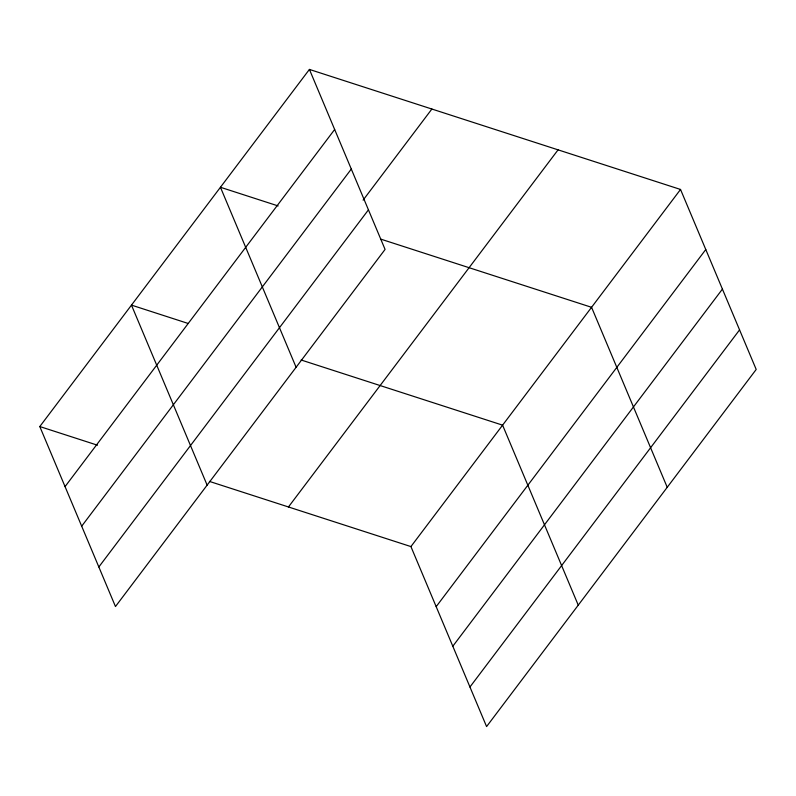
<?xml version="1.0" encoding="UTF-8"?>
<svg xmlns="http://www.w3.org/2000/svg" width="796" height="796" viewBox="0 0 796 796"><rect width="100%" height="100%" fill="white"/><g stroke="black" fill="none" stroke-linecap="round" stroke-linejoin="round"><path stroke-width="1.19" d="M309.415 69.421L385.075 249.417L115.47 606.542L39.8 426.547L309.415 69.421L680.53 189.458L756.2 369.453L486.585 726.579L410.925 546.583L209.438 481.411M65.053 486.615L334.658 129.489M81.689 526.186L351.295 169.06M363.095 200.144L431.88 109.032M98.833 566.971L368.439 209.846M288.45 506.972L558.066 149.847M410.925 546.583L680.53 189.458M436.178 606.652L705.783 249.526M452.815 646.223L722.42 289.097M469.948 687.008L739.564 329.882M278.142 205.935L220.442 187.269L296.102 367.274M380.647 239.089L591.567 307.306L667.227 487.311M187.995 323.405L131.469 305.117L207.129 485.122M301.107 359.991L502.594 425.154L578.254 605.159M39.8 426.547L97.5 445.203"/></g></svg>
